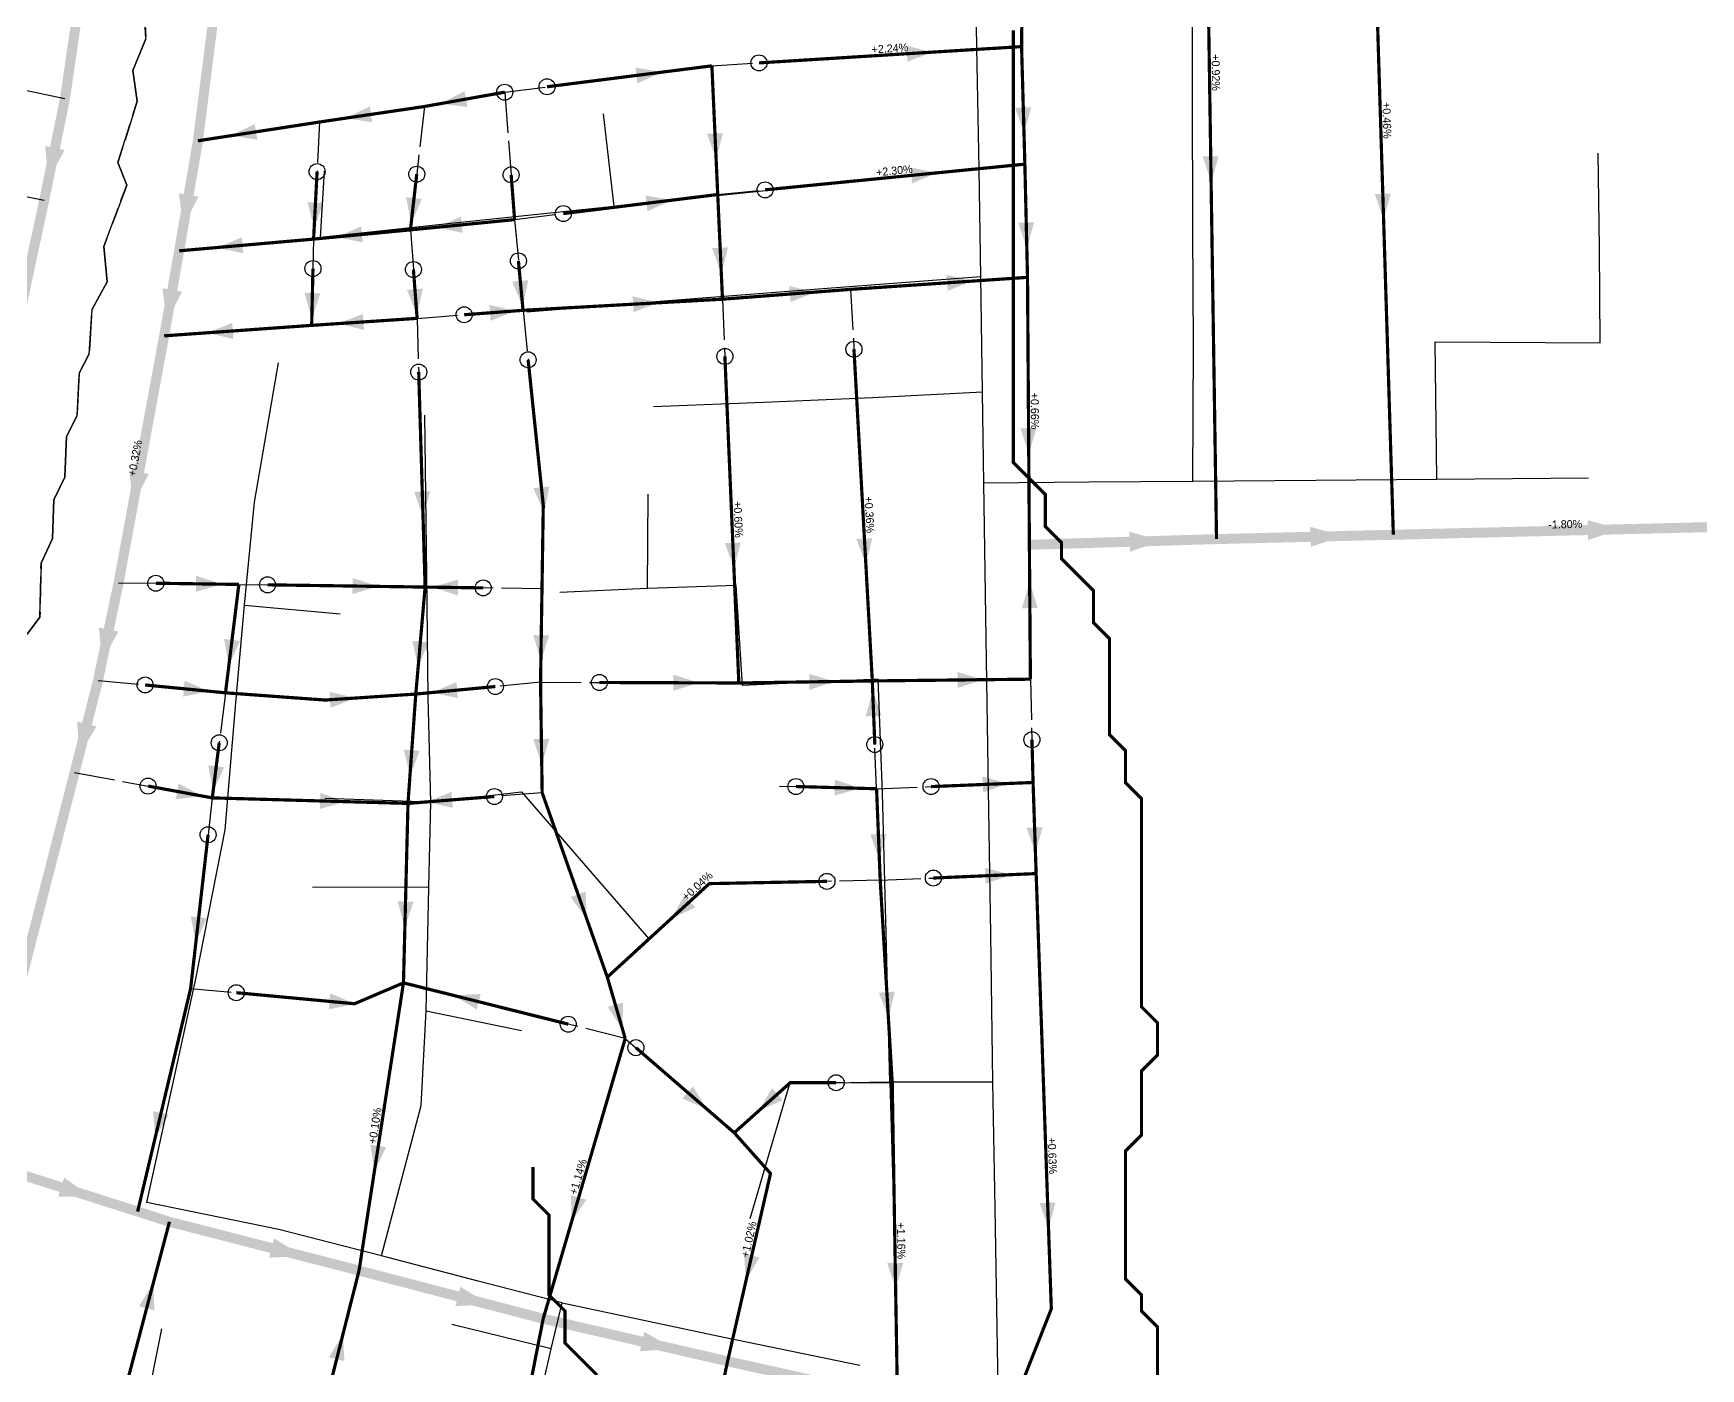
# Model space of a CAD drawing. Header units: metres. Extents: x 441395 to 476894, y 2561381 to 2578972.
# Drawn here: x 450295.3 to 450712, y 2568943.6 to 2569277.3 of the extents above; entities that cross this region are included whole.
import ezdxf
from ezdxf.enums import TextEntityAlignment as Align

# ---------------------------------------------------------------- set-up
doc = ezdxf.new("R2010")
doc.units = ezdxf.units.M
doc.header["$LTSCALE"] = 8
doc.linetypes.add('DASHDOT', pattern=[3.556, 2.54, -0.508, 0, -0.508])
doc.linetypes.add('DASHED', pattern=[1.524, 1.27, -0.254])
for name, color, linetype in [('A_ARROWS', 7, 'Continuous'), ('A_BRANCH', 7, 'Continuous'), ('A_BUILT_2006', 252, 'Continuous'), ('A_CATCHMENTS', 7, 'Continuous'), ('A_GRADIENT', 8, 'Continuous'), ('A_HEAD_GAP', 8, 'Continuous'), ('A_HEADS', 8, 'Continuous'), ('A_LATERAL', 7, 'Continuous'), ('A_STREAMS', 5, 'Continuous'), ('A_SUBMAIN', 7, 'Continuous')]:
    doc.layers.add(name, color=color, linetype=linetype)

msp = doc.modelspace()

# ---------------------------------------------------------------- linework, layer by layer
at = {"layer": 'A_ARROWS', "color": 1}
for points in [[(450520.02, 2569272.6), (450513.75, 2569270.21), (450513.51, 2569274.2)], [(450452.37, 2569267.59), (450446.27, 2569264.8), (450445.77, 2569268.76)], [(450397.12, 2569259.74), (450403.07, 2569262.83), (450403.77, 2569258.89)], [(450373.36, 2569256.11), (450379.4, 2569259.02), (450379.99, 2569255.06)], [(450542.88, 2569252.36), (450540.7, 2569258.7), (450544.7, 2569258.81)], [(450344.64, 2569251.71), (450350.66, 2569254.66), (450351.27, 2569250.71)], [(450465.94, 2569245.88), (450463.65, 2569252.18), (450467.65, 2569252.36)], [(450589.64, 2569240.16), (450587.55, 2569246.53), (450591.55, 2569246.59)], [(450521.1, 2569242.43), (450514.93, 2569239.81), (450514.54, 2569243.79)], [(450332.77, 2569229.01), (450331.65, 2569237.31), (450336.58, 2569236.47)], [(450365.49, 2569228.62), (450363.82, 2569235.11), (450367.81, 2569234.91)], [(450389.72, 2569229.77), (450388.45, 2569236.35), (450392.43, 2569235.9)], [(450454.88, 2569235.59), (450448.77, 2569232.82), (450448.28, 2569236.79)], [(450632.76, 2569230.8), (450630.56, 2569237.13), (450634.56, 2569237.26)], [(450371.04, 2569226.41), (450377.22, 2569229.01), (450377.6, 2569225.03)], [(450395.98, 2569228.81), (450402.15, 2569231.43), (450402.54, 2569227.45)], [(450543.59, 2569223.63), (450541.44, 2569229.98), (450545.44, 2569230.07)], [(450341.19, 2569223.76), (450347.4, 2569226.31), (450347.74, 2569222.33)], [(450467.23, 2569217.31), (450464.94, 2569223.62), (450468.94, 2569223.8)], [(450530.07, 2569215.38), (450523.82, 2569212.95), (450523.55, 2569216.94)], [(450328.62, 2569205.27), (450327.55, 2569213.58), (450332.47, 2569212.71)], [(450364.89, 2569205.99), (450363.04, 2569212.43), (450367.04, 2569212.34)], [(450391.14, 2569206.96), (450388.67, 2569213.19), (450392.66, 2569213.49)], [(450417.59, 2569209.03), (450415.01, 2569215.21), (450418.99, 2569215.58)], [(450490.73, 2569212.63), (450484.51, 2569210.15), (450484.2, 2569214.13)], [(450415.78, 2569207.93), (450409.55, 2569205.45), (450409.25, 2569209.44)], [(450451.58, 2569209.96), (450445.3, 2569207.6), (450445.08, 2569211.6)], [(450338.75, 2569202.46), (450344.99, 2569204.91), (450345.27, 2569200.92)], [(450371.41, 2569204.75), (450377.66, 2569207.17), (450377.93, 2569203.18)], [(450544.07, 2569172.21), (450542.02, 2569178.59), (450546.02, 2569178.62)], [(450320.25, 2569159.76), (450319.24, 2569168.08), (450324.16, 2569167.17)], [(450392.69, 2569156.39), (450390.5, 2569162.73), (450394.5, 2569162.85)], [(450422.93, 2569157.46), (450420.28, 2569163.62), (450424.26, 2569164.03)], [(450691.79, 2569153.34), (450683.85, 2569150.65), (450683.73, 2569155.65)], [(450470.39, 2569143.58), (450468.12, 2569149.89), (450472.11, 2569150.06)], [(450503.36, 2569144.61), (450501.01, 2569150.89), (450505, 2569151.11)], [(450577.29, 2569150.47), (450569.37, 2569147.73), (450569.22, 2569152.73)], [(450622.51, 2569151.66), (450614.58, 2569148.96), (450614.45, 2569153.96)], [(450342.36, 2569139.63), (450335.93, 2569137.72), (450335.99, 2569141.72)], [(450381.46, 2569139.07), (450375.03, 2569137.16), (450375.09, 2569141.16)], [(450395.01, 2569138.88), (450401.44, 2569140.79), (450401.38, 2569136.79)], [(450544.3, 2569140.03), (450546.35, 2569133.65), (450542.35, 2569133.62)], [(450312.48, 2569120.46), (450311.68, 2569128.8), (450316.58, 2569127.77)], [(450344.17, 2569119.34), (450342.96, 2569125.93), (450346.93, 2569125.44)], [(450391.47, 2569118.87), (450390.03, 2569125.42), (450394.01, 2569125.08)], [(450422.14, 2569120.46), (450420.24, 2569126.89), (450424.24, 2569126.83)], [(450461.68, 2569114.97), (450455.27, 2569112.99), (450455.28, 2569116.99)], [(450495.62, 2569115.3), (450489.26, 2569113.2), (450489.19, 2569117.2)], [(450532.68, 2569115.75), (450526.3, 2569113.68), (450526.26, 2569117.68)], [(450339.27, 2569112.86), (450332.71, 2569111.5), (450333.1, 2569115.48)], [(450375.84, 2569111.16), (450369.59, 2569108.74), (450369.32, 2569112.74)], [(450394.85, 2569112.54), (450401.04, 2569115.13), (450401.41, 2569111.15)], [(450505.06, 2569113.08), (450507.32, 2569106.76), (450503.32, 2569106.6)], [(450306.72, 2569096.92), (450306.26, 2569105.29), (450311.11, 2569104.06)], [(450422.35, 2569094.55), (450420.26, 2569100.92), (450424.26, 2569100.98)], [(450389.43, 2569091.77), (450387.89, 2569098.3), (450391.88, 2569098.01)], [(450340.21, 2569087.75), (450339.03, 2569094.35), (450342.99, 2569093.85)], [(450538.95, 2569089.81), (450532.63, 2569087.55), (450532.47, 2569091.55)], [(450337.54, 2569086.67), (450330.88, 2569085.86), (450331.61, 2569089.79)], [(450373.37, 2569085.27), (450366.91, 2569083.45), (450367.03, 2569087.45)], [(450393.58, 2569085.2), (450399.8, 2569087.7), (450400.12, 2569083.72)], [(450501.97, 2569088.6), (450495.52, 2569086.78), (450495.63, 2569090.78)], [(450506.74, 2569070.76), (450504.49, 2569077.08), (450508.49, 2569077.24)], [(450545.75, 2569072.4), (450543.53, 2569078.73), (450547.53, 2569078.86)], [(450539.64, 2569067.02), (450533.33, 2569064.75), (450533.16, 2569068.74)], [(450433.57, 2569056.07), (450429.55, 2569061.44), (450433.32, 2569062.77)], [(450388.15, 2569053.92), (450386.31, 2569060.37), (450390.31, 2569060.27)], [(450454.67, 2569056), (450458.03, 2569061.8), (450460.74, 2569058.85)], [(450335.9, 2569049.98), (450334.64, 2569056.56), (450338.61, 2569056.11)], [(450375.68, 2569034.75), (450369.12, 2569033.35), (450369.49, 2569037.34)], [(450508.99, 2569031.26), (450506.61, 2569037.53), (450510.6, 2569037.77)], [(450400.39, 2569036.82), (450407.09, 2569037.2), (450406.12, 2569033.32)], [(450442.55, 2569028.36), (450438.84, 2569033.95), (450442.68, 2569035.07)], [(450463.66, 2569008.4), (450457.51, 2569011.07), (450460.13, 2569014.1)], [(450476.51, 2569007.91), (450479.94, 2569013.67), (450482.61, 2569010.69)], [(450325.74, 2569001.24), (450325.27, 2569007.92), (450329.16, 2569007)], [(450380.53, 2568992.89), (450379.53, 2568999.52), (450383.49, 2568998.91)], [(450309.87, 2568986.48), (450301.49, 2568986.52), (450303.01, 2568991.29)], [(450429.79, 2568980.21), (450429.67, 2568986.91), (450433.51, 2568985.79)], [(450549.01, 2568978.6), (450546.79, 2568984.92), (450550.78, 2568985.06)], [(450362.59, 2568971.71), (450354.22, 2568971.28), (450355.47, 2568976.12)], [(450473.41, 2568965.58), (450472.89, 2568972.27), (450476.79, 2568971.38)], [(450510.8, 2568963.58), (450508.7, 2568969.94), (450512.7, 2568970.01)], [(450325.25, 2568964.83), (450325.55, 2568958.13), (450321.68, 2568959.16)], [(450409.15, 2568959.58), (450400.78, 2568959.19), (450402.04, 2568964.03)], [(450372.67, 2568952.11), (450373.04, 2568945.41), (450369.16, 2568946.39)], [(450455.24, 2568948.53), (450446.88, 2568947.89), (450448.01, 2568952.76)]]:
    msp.add_solid(points, dxfattribs=at)
at = {"layer": 'A_ARROWS', "color": 2}
msp.add_solid([(450299.08, 2569240.79), (450298.23, 2569249.13), (450303.13, 2569248.12)], dxfattribs=at)
at = {"layer": 'A_BRANCH', "color": 1, "const_width": 0.8}
for points in [[(450476.65, 2569269.91), (450542.28, 2569273.98)], [(450423.68, 2569263.94), (450464.88, 2569269.18)], [(450366.21, 2569242.73), (450365.34, 2569225.87)], [(450391.11, 2569242.09), (450389.54, 2569228.18)], [(450414.71, 2569241.94), (450415.58, 2569230.74)], [(450478.17, 2569238.18), (450543.1, 2569244.6)], [(450427.75, 2569232.25), (450466.34, 2569237.01)], [(450416.53, 2569220.42), (450417.68, 2569208.07)], [(450365.18, 2569218.5), (450364.86, 2569204.31)], [(450390.29, 2569218.26), (450391.21, 2569206.06)], [(450418.96, 2569195.7), (450422.74, 2569159.32), (450422.42, 2569138.49)], [(450468.13, 2569196.55), (450471.61, 2569114.93)], [(450391.61, 2569192.63), (450393.21, 2569138.9)], [(450325.91, 2569139.86), (450346.66, 2569139.56)], [(450323.24, 2569114.43), (450343.32, 2569112.47)], [(450410.77, 2569114.04), (450390.88, 2569112.16)], [(450341.75, 2569099.98), (450340.02, 2569086.21)], [(450323.98, 2569089.16), (450340.02, 2569086.21)], [(450519.65, 2569089.03), (450545.15, 2569090.06)], [(450410.52, 2569086.55), (450388.93, 2569084.83)], [(450520.23, 2569066.18), (450545.92, 2569067.29)], [(450346.02, 2569037.52), (450375.57, 2569034.76), (450387.8, 2569039.98)]]:
    msp.add_lwpolyline(points, dxfattribs=at)
at = {"layer": 'A_BRANCH', "color": 1, "linetype": 'DASHED', "const_width": 0.8}
for points in [[(450402.97, 2569206.96), (450417.68, 2569208.07)], [(450500.39, 2569198.34), (450504.97, 2569115.44)], [(450353.84, 2569139.46), (450393.21, 2569138.9)], [(450407.72, 2569138.7), (450393.21, 2569138.9)], [(450436.78, 2569115.05), (450471.61, 2569114.93)], [(450505.6, 2569099.54), (450504.97, 2569115.44)], [(450544.87, 2569100.75), (450545.15, 2569090.06)], [(450338.97, 2569077), (450334.61, 2569038.59)], [(450493.64, 2569065.35), (450464.24, 2569064.78), (450438.75, 2569041.4)], [(450428.99, 2569029.65), (450387.8, 2569039.98)], [(450445.88, 2569023.78), (450470.47, 2569002.51)], [(450495.94, 2569015.03), (450484.47, 2569015.04), (450470.47, 2569002.51)]]:
    msp.add_lwpolyline(points, dxfattribs=at)
at = {"layer": 'A_BUILT_2006', "color": 252}
for points in [[(450531.1, 2569273.72), (450530.66, 2569301.06)], [(450585.03, 2569263.02), (450584.98, 2569301.37)], [(450531.66, 2569243.42), (450531.1, 2569273.72)], [(450585.04, 2569228.08), (450585.03, 2569263.02)], [(450440.43, 2569234.03), (450437.81, 2569257.19)], [(450686.7, 2569223.69), (450686.35, 2569247.37)], [(450367.08, 2569226.27), (450368.03, 2569242.82)], [(450531.66, 2569243.42), (450496.91, 2569239.83)], [(450532.09, 2569216.42), (450531.66, 2569243.42)], [(450496.91, 2569239.83), (450467.07, 2569236.74)], [(450440.43, 2569234.03), (450400.43, 2569229.85)], [(450467.07, 2569236.74), (450440.43, 2569234.03)], [(450400.43, 2569229.85), (450367.08, 2569226.27)], [(450585.25, 2569199.37), (450585.04, 2569228.08)], [(450686.84, 2569199.98), (450686.7, 2569223.69)], [(450492.59, 2569213.41), (450455.07, 2569210.49)], [(450532.09, 2569216.42), (450492.59, 2569213.41)], [(450532.55, 2569187.64), (450532.09, 2569216.42)], [(450455.07, 2569210.49), (450418.63, 2569207.59)], [(450646.02, 2569165.83), (450645.66, 2569200.23)], [(450645.66, 2569200.23), (450686.84, 2569199.98)], [(450585.1, 2569165.37), (450585.25, 2569199.37)], [(450350.59, 2569160.12), (450356.57, 2569194.96)], [(450532.55, 2569187.64), (450505, 2569186.22)], [(450532.84, 2569164.94), (450532.55, 2569187.64)], [(450479.88, 2569185.14), (450450.25, 2569183.97)], [(450505, 2569186.22), (450479.88, 2569185.14)], [(450393.66, 2569141.94), (450393.1, 2569181.83)], [(450532.84, 2569164.94), (450559.16, 2569165.17)], [(450533.46, 2569126.11), (450532.84, 2569164.94)], [(450559.16, 2569165.17), (450585.1, 2569165.37)], [(450585.1, 2569165.37), (450615.86, 2569165.64)], [(450615.86, 2569165.64), (450646.02, 2569165.83)], [(450646.02, 2569165.83), (450683.99, 2569166.2)], [(450348.03, 2569134.35), (450350.59, 2569160.12)], [(450448.82, 2569138.58), (450448.95, 2569162.13)], [(450393.96, 2569111.39), (450393.66, 2569141.94)], [(450448.82, 2569138.58), (450426.86, 2569137.54)], [(450470.95, 2569139.32), (450448.82, 2569138.58)], [(450472.51, 2569114.3), (450470.95, 2569139.32)], [(450345.97, 2569111), (450348.03, 2569134.35)], [(450348.03, 2569134.35), (450372, 2569132.19)], [(450534.04, 2569088.31), (450533.46, 2569126.11)], [(450506.47, 2569115.9), (450472.51, 2569114.3)], [(450507.53, 2569087.45), (450506.47, 2569115.9)], [(450343.22, 2569078.19), (450345.97, 2569111)], [(450394.61, 2569085.11), (450393.96, 2569111.39)], [(450394.61, 2569085.11), (450417.27, 2569087.7)], [(450417.27, 2569087.7), (450431.67, 2569071.07)], [(450508.56, 2569049.06), (450507.53, 2569087.45)], [(450534.63, 2569052.12), (450534.04, 2569088.31)], [(450394.61, 2569085.11), (450368.23, 2569086.09)], [(450394.16, 2569063.82), (450394.61, 2569085.11)], [(450335.94, 2569040.98), (450343.22, 2569078.19)], [(450431.67, 2569071.07), (450449.12, 2569050.98)], [(450394.16, 2569063.82), (450365.09, 2569063.93)], [(450393.47, 2569033), (450394.16, 2569063.82)], [(450535.09, 2569015.18), (450534.63, 2569052.12)], [(450509.32, 2569015.14), (450508.56, 2569049.06)], [(450330.71, 2569017.34), (450335.94, 2569040.98)], [(450392.26, 2569009.32), (450393.47, 2569033)], [(450393.47, 2569033), (450417.29, 2569028.07)], [(450323.62, 2568985.07), (450330.71, 2569017.34)], [(450484.3, 2569014.72), (450474.35, 2568980.99)], [(450509.32, 2569015.14), (450484.3, 2569014.72)], [(450535.09, 2569015.18), (450509.32, 2569015.14)], [(450509.32, 2569015.14), (450510.3, 2568984.12)], [(450535.69, 2568983.7), (450535.09, 2569015.18)], [(450382.32, 2568971.79), (450392.26, 2569009.32)], [(450356.61, 2568978.31), (450323.62, 2568985.07)], [(450536.39, 2568938.88), (450535.69, 2568983.7)], [(450382.32, 2568971.79), (450356.61, 2568978.31)], [(450406.46, 2568965.46), (450382.32, 2568971.79)], [(450427.47, 2568960.04), (450406.46, 2568965.46)], [(450424.74, 2568948.47), (450427.47, 2568960.04)], [(450427.47, 2568960.04), (450467.89, 2568951.44)], [(450424.74, 2568948.47), (450399.85, 2568954.62)], [(450322.89, 2568930.9), (450327.44, 2568953.53)], [(450467.89, 2568951.44), (450501.84, 2568944.4)], [(450420, 2568927.63), (450424.74, 2568948.47)]]:
    msp.add_lwpolyline(points, dxfattribs=at)
at = {"layer": 'A_CATCHMENTS', "color": 1, "linetype": 'DASHED'}
msp.add_lwpolyline([(450293.74, 2569127.11), (450296.94, 2569131.39), (450297.24, 2569144.91), (450300.1, 2569151.01), (450300.41, 2569160.74), (450303.16, 2569166.4), (450303.58, 2569176.56), (450306.21, 2569181.79), (450306.76, 2569192.38), (450309.26, 2569197.18), (450309.94, 2569208.2), (450313.71, 2569215.16), (450312.94, 2569224.06), (450318.63, 2569239.32), (450316.43, 2569244.99), (450321.27, 2569260.31), (450320.14, 2569268), (450323.44, 2569275.95), (450322.77, 2569286.67)], dxfattribs=at)
at = {"layer": 'A_CATCHMENTS', "color": 2, "linetype": 'DASHED'}
msp.add_lwpolyline([(450322.77, 2569286.67), (450323.44, 2569275.95), (450320.14, 2569268), (450321.27, 2569260.31), (450316.43, 2569244.99), (450318.63, 2569239.32), (450312.94, 2569224.06), (450313.71, 2569215.16), (450309.94, 2569208.2), (450309.26, 2569197.18), (450306.76, 2569192.38), (450306.21, 2569181.79), (450303.58, 2569176.56), (450303.16, 2569166.4), (450300.41, 2569160.74), (450300.1, 2569151.01), (450297.24, 2569144.91), (450296.94, 2569131.39), (450293.74, 2569127.11)], dxfattribs=at)
at = {"layer": 'A_HEAD_GAP', "color": 8, "linetype": 'DASHED'}
for points in [[(450464.88, 2569269.18), (450476.65, 2569269.91)], [(450303.2, 2569260.93), (450289.76, 2569263.72)], [(450413.1, 2569262.59), (450423.68, 2569263.94)], [(450413.1, 2569262.59), (450414.71, 2569241.94)], [(450393.03, 2569259.01), (450391.11, 2569242.09)], [(450366.85, 2569255.14), (450366.21, 2569242.73)], [(450298, 2569235.52), (450284.45, 2569238.28)], [(450466.34, 2569237.01), (450478.17, 2569238.18)], [(450415.58, 2569230.74), (450427.75, 2569232.25)], [(450415.58, 2569230.74), (450416.53, 2569220.42)], [(450365.34, 2569225.87), (450365.18, 2569218.5)], [(450389.54, 2569228.18), (450390.29, 2569218.26)], [(450499.56, 2569213.31), (450500.39, 2569198.34)], [(450467.53, 2569210.85), (450468.13, 2569196.55)], [(450391.21, 2569206.06), (450402.97, 2569206.96)], [(450391.21, 2569206.06), (450391.61, 2569192.63)], [(450417.68, 2569208.07), (450418.96, 2569195.7)], [(450316.6, 2569139.99), (450325.91, 2569139.86)], [(450346.66, 2569139.56), (450353.84, 2569139.46)], [(450422.42, 2569138.49), (450407.72, 2569138.7)], [(450311.46, 2569115.59), (450323.24, 2569114.43)], [(450343.32, 2569112.47), (450341.75, 2569099.98)], [(450422.06, 2569115.1), (450410.77, 2569114.04)], [(450422.06, 2569115.1), (450436.78, 2569115.05)], [(450544.48, 2569115.88), (450544.87, 2569100.75)], [(450506.04, 2569088.49), (450505.6, 2569099.54)], [(450305.61, 2569092.55), (450323.98, 2569089.16)], [(450422.46, 2569087.51), (450410.52, 2569086.55)], [(450481.76, 2569089.17), (450485.88, 2569089.05)], [(450506.04, 2569088.49), (450519.65, 2569089.03)], [(450340.02, 2569086.21), (450338.97, 2569077)], [(450506.95, 2569065.61), (450493.64, 2569065.35)], [(450506.95, 2569065.61), (450520.23, 2569066.18)], [(450334.61, 2569038.59), (450346.02, 2569037.52)], [(450443.22, 2569026.07), (450428.99, 2569029.65)], [(450443.22, 2569026.07), (450445.88, 2569023.78)], [(450509.95, 2569015.02), (450495.94, 2569015.03)]]:
    msp.add_lwpolyline(points, dxfattribs=at)
at = {"layer": 'A_HEADS', "color": 1}
for centre in [(450476.65, 2569269.91), (450413.1, 2569262.59), (450423.68, 2569263.94), (450366.21, 2569242.73), (450391.11, 2569242.09), (450414.71, 2569241.94), (450478.17, 2569238.18), (450427.75, 2569232.25), (450416.53, 2569220.42), (450365.18, 2569218.5), (450390.29, 2569218.26), (450402.97, 2569206.96), (450500.39, 2569198.34), (450418.96, 2569195.7), (450468.13, 2569196.55), (450391.61, 2569192.63), (450325.91, 2569139.86), (450353.84, 2569139.46), (450407.72, 2569138.7), (450436.78, 2569115.05), (450323.24, 2569114.43), (450410.77, 2569114.04), (450341.75, 2569099.98), (450505.6, 2569099.54), (450544.87, 2569100.75), (450323.98, 2569089.16), (450410.52, 2569086.55), (450485.88, 2569089.05), (450519.65, 2569089.03), (450338.97, 2569077), (450493.64, 2569065.35), (450520.23, 2569066.18), (450346.02, 2569037.52), (450428.99, 2569029.65), (450445.88, 2569023.78), (450495.94, 2569015.03)]:
    msp.add_circle(centre, 2, dxfattribs=at)
at = {"layer": 'A_LATERAL', "color": 1, "const_width": 0.8}
for points in [[(450624.56, 2569367.79), (450588.2, 2569335.3), (450591, 2569150.89)], [(450543.23, 2569362.05), (450542.28, 2569273.98)], [(450542.28, 2569273.98), (450543.1, 2569244.6)], [(450464.88, 2569269.18), (450466.34, 2569237.01)], [(450393.03, 2569259.01), (450366.85, 2569255.14)], [(450366.85, 2569255.14), (450336.43, 2569250.44)], [(450466.34, 2569237.01), (450467.53, 2569210.85)], [(450389.54, 2569228.18), (450365.34, 2569225.87)], [(450499.56, 2569213.31), (450543.76, 2569216.31)], [(450543.76, 2569216.31), (450544.23, 2569149.47)], [(450467.53, 2569210.85), (450499.56, 2569213.31)], [(450417.68, 2569208.07), (450467.53, 2569210.85)], [(450391.21, 2569206.06), (450364.86, 2569204.31)], [(450346.66, 2569139.56), (450343.32, 2569112.47)], [(450393.21, 2569138.9), (450390.88, 2569112.16)], [(450422.42, 2569138.49), (450422.06, 2569115.1)], [(450343.32, 2569112.47), (450368.22, 2569110.66), (450390.88, 2569112.16)], [(450390.88, 2569112.16), (450388.93, 2569084.83)], [(450422.06, 2569115.1), (450422.46, 2569087.51)], [(450471.61, 2569114.93), (450504.97, 2569115.44)], [(450504.97, 2569115.44), (450544.48, 2569115.88)], [(450422.46, 2569087.51), (450438.75, 2569041.4)], [(450485.88, 2569089.05), (450506.04, 2569088.49)], [(450506.04, 2569088.49), (450506.95, 2569065.61)], [(450545.15, 2569090.06), (450545.92, 2569067.29)], [(450340.02, 2569086.21), (450388.93, 2569084.83)], [(450388.93, 2569084.83), (450387.8, 2569039.98)], [(450545.92, 2569067.29), (450549.71, 2568958.5), (450537.82, 2568928.37)], [(450438.75, 2569041.4), (450443.22, 2569026.07)], [(450443.22, 2569026.07), (450422.72, 2568956.03)], [(450509.95, 2569015.02), (450511.26, 2568935.94)], [(450470.47, 2569002.51), (450479.53, 2568992.34), (450468.8, 2568945.4)], [(450316.58, 2568932.02), (450329.32, 2568980.26)], [(450364.16, 2568918.47), (450376.7, 2568968.07)]]:
    msp.add_lwpolyline(points, dxfattribs=at)
at = {"layer": 'A_LATERAL', "color": 1, "linetype": 'DASHED', "const_width": 0.8}
for points in [[(450659.88, 2569346.54), (450630.08, 2569317.34), (450635.19, 2569151.97)], [(450413.1, 2569262.59), (450393.03, 2569259.01)], [(450543.1, 2569244.6), (450543.76, 2569216.31)], [(450415.58, 2569230.74), (450389.54, 2569228.18)], [(450365.34, 2569225.87), (450331.74, 2569222.94)], [(450364.86, 2569204.31), (450327.99, 2569201.69)], [(450544.48, 2569115.88), (450544.23, 2569149.47)], [(450506.95, 2569065.61), (450509.95, 2569015.02)], [(450334.61, 2569038.59), (450321.36, 2568982.82)], [(450387.8, 2569039.98), (450376.7, 2568968.07)]]:
    msp.add_lwpolyline(points, dxfattribs=at)
at = {"layer": 'A_LATERAL', "color": 1, "linetype": 'DASHDOT', "const_width": 0.8}
for points in [[(450412.8, 2568905.52), (450422.72, 2568956.03)], [(450457.23, 2568890.22), (450468.8, 2568945.4)]]:
    msp.add_lwpolyline(points, dxfattribs=at)
at = {"layer": 'A_STREAMS', "color": 5, "const_width": 0.8}
for points in [[(450540.24, 2569278.08), (450540.24, 2569274.08), (450540.24, 2569270.08), (450540.24, 2569266.07), (450540.24, 2569262.07), (450540.24, 2569258.07), (450540.24, 2569254.07), (450540.24, 2569250.07), (450540.24, 2569246.06), (450540.24, 2569242.06), (450540.24, 2569238.06), (450540.24, 2569234.06), (450540.24, 2569230.06), (450540.24, 2569226.06), (450540.24, 2569222.05), (450540.24, 2569218.05), (450540.24, 2569214.05), (450540.24, 2569210.05), (450540.24, 2569206.05), (450540.24, 2569202.05), (450540.24, 2569198.04), (450540.24, 2569194.04), (450540.24, 2569190.04), (450540.24, 2569186.04), (450540.24, 2569182.04), (450540.24, 2569178.03), (450540.24, 2569174.03), (450540.24, 2569170.03), (450544.24, 2569166.03), (450548.24, 2569162.03), (450548.24, 2569158.03), (450548.24, 2569154.02), (450552.25, 2569150.02), (450552.25, 2569146.02), (450556.25, 2569142.02), (450560.25, 2569138.02), (450560.25, 2569134.01), (450560.25, 2569130.01), (450564.25, 2569126.01), (450564.25, 2569122.01), (450564.25, 2569118.01), (450564.25, 2569114.01), (450564.25, 2569110), (450564.25, 2569106), (450564.25, 2569102), (450568.25, 2569098), (450568.25, 2569094), (450568.25, 2569090), (450572.25, 2569085.99), (450572.25, 2569081.99), (450572.25, 2569077.99), (450572.25, 2569073.99), (450572.25, 2569069.99), (450572.25, 2569065.98), (450572.25, 2569061.98), (450572.25, 2569057.98), (450572.25, 2569053.98), (450572.25, 2569049.98), (450572.25, 2569045.98), (450572.25, 2569041.97), (450572.25, 2569037.97), (450572.25, 2569033.97), (450576.26, 2569029.97), (450576.26, 2569025.97), (450576.26, 2569021.97), (450572.25, 2569017.96), (450572.25, 2569013.96), (450572.25, 2569009.96), (450572.25, 2569005.96), (450572.25, 2569001.96), (450568.25, 2568997.95), (450568.25, 2568993.95), (450568.25, 2568989.95), (450568.25, 2568985.95), (450568.25, 2568981.95), (450568.25, 2568977.95), (450568.25, 2568973.94), (450568.25, 2568969.94), (450568.25, 2568965.94), (450572.25, 2568961.94), (450572.25, 2568957.94), (450576.26, 2568953.93), (450576.26, 2568949.93), (450576.26, 2568945.93), (450576.26, 2568941.93)], [(450420.19, 2568993.95), (450420.19, 2568989.95), (450420.19, 2568985.95), (450424.19, 2568981.95), (450424.19, 2568977.95), (450424.19, 2568973.94), (450424.19, 2568969.94), (450424.19, 2568965.94), (450424.19, 2568961.94), (450428.19, 2568957.94), (450428.19, 2568953.93), (450428.19, 2568949.93), (450432.19, 2568945.93), (450436.2, 2568941.93)]]:
    msp.add_lwpolyline(points, dxfattribs=at)
at = {"layer": 'A_SUBMAIN', "color": 1, "const_width": 2.5}
for points in [[(450352.2, 2569454.85), (450348.96, 2569349.7), (450336.43, 2569250.44)], [(450336.43, 2569250.44), (450331.74, 2569222.94)], [(450331.74, 2569222.94), (450327.99, 2569201.69)], [(450280.72, 2568995.75), (450321.36, 2568982.82)], [(450321.36, 2568982.82), (450329.32, 2568980.26)], [(450329.32, 2568980.26), (450376.7, 2568968.07)], [(450376.7, 2568968.07), (450422.72, 2568956.03)], [(450468.8, 2568945.4), (450511.26, 2568935.94)]]:
    msp.add_lwpolyline(points, dxfattribs=at)
at = {"layer": 'A_SUBMAIN', "color": 2, "const_width": 2.5}
for points in [[(450311.32, 2569316.91), (450303.2, 2569260.93)], [(450303.2, 2569260.93), (450298, 2569235.52)]]:
    msp.add_lwpolyline(points, dxfattribs=at)
at = {"layer": 'A_SUBMAIN', "color": 2, "linetype": 'DASHED', "const_width": 2.5}
msp.add_lwpolyline([(450298, 2569235.52), (450277.68, 2569140.86)], dxfattribs=at)
at = {"layer": 'A_SUBMAIN', "color": 1, "linetype": 'DASHED', "const_width": 2.5}
for points in [[(450327.99, 2569201.69), (450316.6, 2569139.99)], [(450316.6, 2569139.99), (450311.46, 2569115.59)], [(450311.46, 2569115.59), (450305.61, 2569092.55)]]:
    msp.add_lwpolyline(points, dxfattribs=at)
at = {"layer": 'A_SUBMAIN', "color": 1, "linetype": 'DASHDOT', "const_width": 2.5}
for points in [[(450635.19, 2569151.97), (450721.19, 2569154.06)], [(450544.23, 2569149.47), (450591, 2569150.89)], [(450591, 2569150.89), (450635.19, 2569151.97)], [(450305.61, 2569092.55), (450280.72, 2568995.75)], [(450422.72, 2568956.03), (450468.8, 2568945.4)]]:
    msp.add_lwpolyline(points, dxfattribs=at)

# ---------------------------------------------------------------- texts
at = {"layer": 'A_GRADIENT', "color": 1}
for s, rotation, p in [('+2.24%', 3.5472, (450509.46, 2569271.94)), ('+0.92%', -89.1298, (450589.23, 2569267.47)), ('+0.46%', -88.2307, (450631.99, 2569255.5)), ('+2.30%', 5.6524, (450510.63, 2569241.39)), ('+0.66%', -89.5955, (450543.99, 2569182.89)), ('+0.32%', 79.5341, (450322.3, 2569170.84)), ('+0.60%', -87.5627, (450469.87, 2569155.74)), ('+0.36%', -86.8365, (450502.68, 2569156.89)), ('-1.80%', 1.3943, (450678.19, 2569153.01)), ('+0.04%', 42.5343, (450462.33, 2569063.03)), ('+0.10%', 81.2291, (450382.25, 2569004.03)), ('+0.63%', -88.005, (450548.38, 2568996.71)), ('+1.14%', 73.6823, (450432.97, 2568991.05)), ('+1.02%', 77.1277, (450475.68, 2568975.51)), ('+1.16%', -89.0509, (450510.6, 2568975.48))]:
    msp.add_text(s, height=2, rotation=rotation, dxfattribs=at).set_placement(p, align=Align.BOTTOM_CENTER)

doc.saveas('drawing.dxf')
